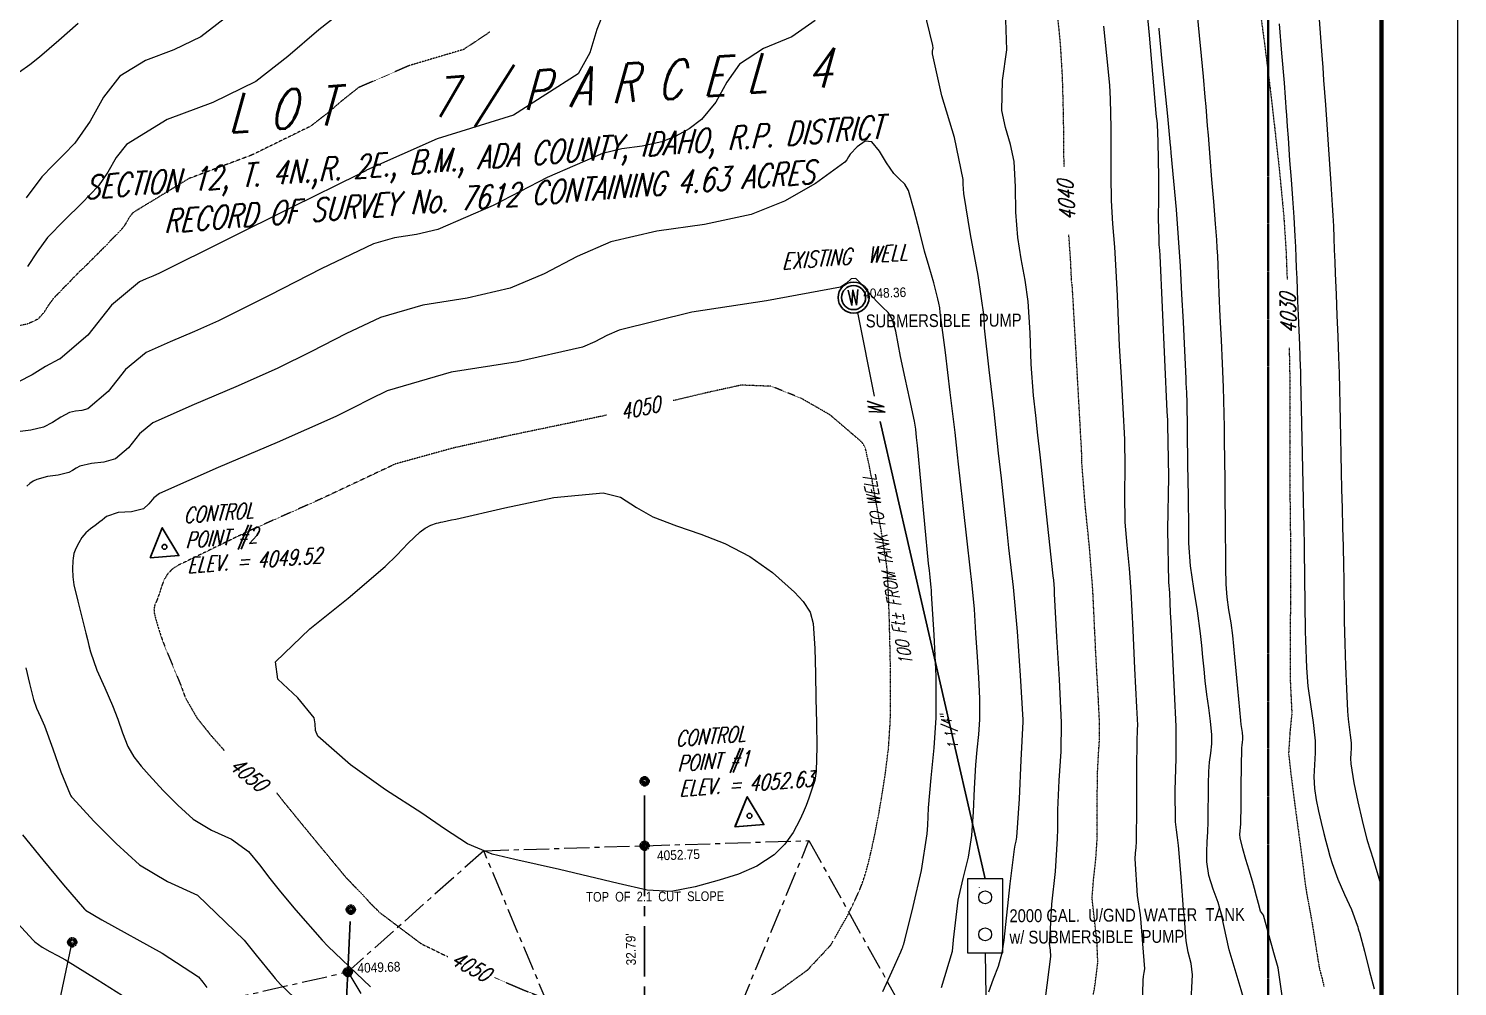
# Model space of a CAD drawing. Header units: inches. Extents: x 2775 to 17527, y 515 to 14737.
# Drawn here: x 7721 to 10382, y 4064 to 5847 of the extents above; entities that cross this region are included whole.
import ezdxf
from ezdxf.enums import TextEntityAlignment as Align

# ---------------------------------------------------------------- set-up
doc = ezdxf.new("R2010")
doc.units = ezdxf.units.IN
doc.header["$LTSCALE"] = 0.5
doc.header["$MEASUREMENT"] = 0
for name, pattern in [('CENTER', [2, 1.25, -0.25, 0.25, -0.25]), ('HIDDEN', [0.375, 0.25, -0.125]), ('PHANTOM', [2.5, 1.25, -0.25, 0.25, -0.25, 0.25, -0.25])]:
    doc.linetypes.add(name, pattern=pattern)
doc.layers.get('0').update_dxf_attribs({"linetype": 'CONTINUOUS'})
for name, color, linetype, lineweight in [('ARCHENT RD', 3, 'CENTER', 20), ('CONTROL', 6, 'CENTER', 25), ('LAYOUT', 6, 'CENTER', 25), ('V-BNDY', 3, 'PHANTOM', 40), ('VX-TOPO-MAJR', 1, 'HIDDEN', 20), ('VX-TOPO-MINR', 7, 'CONTINUOUS', 5)]:
    doc.layers.add(name, color=color, linetype=linetype, lineweight=lineweight)
for name, color, linetype in [('TEXT', 7, 'CONTINUOUS'), ('TITLE BLOCK', 7, 'CONTINUOUS'), ('VX-CTRL', 1, 'CONTINUOUS'), ('VX-WATR', 160, 'XWATER')]:
    doc.layers.add(name, color=color, linetype=linetype)
doc.styles.add('ARCHENTLTD', font='technical.ttf', dxfattribs={"height": 6})
doc.styles.add('BEI', font='romans.shx', dxfattribs={"width": 0.75})
doc.styles.add('EXIST', font='romans.shx', dxfattribs={"width": 0.75, "oblique": 20, "height": 12})
doc.styles.add('SPHAND', font='SPHAND', dxfattribs={"bigfont": 'SPHAND'})
doc.linetypes.add('2inWATER', pattern='A,1,-0.08,["2\'\'",BEI,S=0.16,R=0,X=0,Y=-0.08],-0.25,0.8,-0.08,["W",BEI,S=0.16,R=0,X=0,Y=-0.08],-0.25', length=2.46)
doc.linetypes.add('XWATER', pattern='A,2.25,-0.08,["W",EXIST,S=0.12,R=0,X=0,Y=-0.06],-0.25', length=2.58)

# ---------------------------------------------------------------- blocks, each defined once
blk = doc.blocks.new('WELL')
at = {"linetype": 'Continuous'}
for radius in [0.08, 0.0625]:
    blk.add_circle((0, 0), radius, dxfattribs=at)
at = {"style": 'BEI', "width": 0.75}
blk.add_text('W', height=0.08, dxfattribs=at).set_placement((0, 0), align=Align.MIDDLE)
blk = doc.blocks.new('CP')
blk.add_lwpolyline([(-0.0791, -0.0503), (0.0709, -0.0503), (-0.0041, 0.0997)], close=True)
blk.add_circle((0, 0), 0.0125)

msp = doc.modelspace()

# ---------------------------------------------------------------- linework, layer by layer
at = {"layer": 'ARCHENT RD', "color": 5, "linetype": '2inWATER', "lineweight": 20, "ltscale": 500}
for p, q in [((9264.6143, 5318.4321), (9295.1405, 5162.6615)), ((9490.8437, 4248.6966, -24.0004), (9490.9553, 4247.8486, -24.0004)), ((9502.0676, 4126.0758, -24.0004), (9506.0532, 3830.6225, -24.0004))]:
    msp.add_line(p, q, dxfattribs=at)
at = {"layer": 'ARCHENT RD', "color": 4, "lineweight": 20, "ltscale": 75}
for p, q in [((8568.332, 4316.2592), (8315.2199, 4090.6764, 102.464)), ((8718.8201, 3955.8768), (8568.21, 4316.1504, 0.0494)), ((8568.332, 4316.2592), (9173.9802, 4335.0742)), ((9017.0893, 3955.9414), (9173.9802, 4335.0742)), ((9173.9802, 4335.0742), (9447.4798, 3843.0804)), ((8084.0368, 4037.9797, 3986.4752), (8315.2199, 4090.6764, 102.464)), ((8315.213, 4090.5337, 102.4269), (8517.7556, 3754.7851, -48406.0637))]:
    msp.add_line(p, q, dxfattribs=at)
at = {"layer": 'ARCHENT RD', "color": 5, "linetype": 'Continuous', "lineweight": 20, "ltscale": 50}
for p, q in [((9469.067, 4264.0783, -24.0004), (9469.067, 4126.0758, -24.0004)), ((9535.0682, 4264.0783, -24.0004), (9469.067, 4264.0783, -24.0004)), ((9535.0682, 4126.0758, -24.0004), (9535.0682, 4264.0783, -24.0004)), ((9469.067, 4126.0758, -24.0004), (9535.0682, 4126.0758, -24.0004))]:
    msp.add_line(p, q, dxfattribs=at)
for centre in [(9502.0676, 4229.5777, -24.0004), (9502.0676, 4160.5764, -24.0004)]:
    msp.add_circle(centre, 12.0002, dxfattribs=at)
at = {"layer": 'CONTROL', "color": 5, "linetype": 'Continuous', "lineweight": 25, "ltscale": 150}
msp.add_line((9502.0676, 4264.0783, -24.0004), (9306.8889, 5115.1817, -24.0004), dxfattribs=at)
at = {"layer": 'CONTROL', "color": 6, "linetype": 'CENTER', "lineweight": 25, "ltscale": 150}
for p, q in [((8867.9138, 4325.5393), (8867.8942, 4445.566)), ((8867.9779, 3931.9149), (8867.9138, 4325.5393))]:
    msp.add_line(p, q, dxfattribs=at)
at = {"layer": 'CONTROL', "ltscale": 150}
for p, q in [((8315.2199, 4090.6764, 102.464), (8320.8099, 4206.6599, 132.7387)), ((8296.3005, 3698.1333), (8315.213, 4090.5343, 102.4269))]:
    msp.add_line(p, q, dxfattribs=at)
at = {"layer": 'CONTROL', "linetype": 'Continuous', "lineweight": 5, "ltscale": 25}
msp.add_line((7776.9273, 4028.686), (7801.9057, 4145.9109), dxfattribs=at)
at = {"layer": 'LAYOUT', "color": 30, "lineweight": 106, "ltscale": 150}
for centre in [(8867.8942, 4445.566), (8320.8099, 4206.6599, 132.7387), (7801.9057, 4145.9109)]:
    msp.add_circle(centre, 6.0001, dxfattribs=at)
at = {"layer": 'LAYOUT', "color": 6, "lineweight": 106, "ltscale": 150}
for centre in [(8867.9138, 4325.5386), (8315.213, 4090.5337, 102.4269)]:
    msp.add_circle(centre, 6.0001, dxfattribs=at)
at = {"layer": 'TITLE BLOCK', "color": 7, "linetype": 'Continuous', "lineweight": 0, "ltscale": 0.5}
msp.add_line((10381.6051, 8675.2015, 48504.8648), (10381.6051, 515.3065, 48504.8648), dxfattribs=at)
at = {"layer": 'TITLE BLOCK', "color": 7, "linetype": 'Continuous', "lineweight": 30, "ltscale": 0.5, "const_width": 7.9057, "elevation": 48504.8648}
msp.add_lwpolyline([(5401.2923, 1417.0144), (10240.407, 1417.0144), (10240.407, 658.0646), (5244.2686, 658.0646), (5244.2686, 8458.2136), (10240.407, 8458.2136), (10240.407, 1417.0144)], dxfattribs=at)
at = {"layer": 'V-BNDY'}
for p, q in [((10029.3272, 6195.6679), (10029.3272, 4150.3938)), ((10029.3272, 4149.9297), (10029.3272, 3082.3836))]:
    msp.add_line(p, q, dxfattribs=at)
at = {"layer": 'VX-TOPO-MAJR', "flags": 128}
for points in [[(9649.613, 5589.5647), (9649.0592, 5599.2766), (9648.866, 5610.0705), (9648.9401, 5620.8701), (9648.9103, 5631.6718), (9647.894, 5693.4472), (9646.2423, 5755.1869), (9642.5259, 5816.7889), (9640.3187, 5840.5664), (9637.855, 5864.3255), (9635.3076, 5888.0777), (9628.4699, 5951.2266), (9621.451, 6014.3514), (9614.2971, 6077.448), (9612.1088, 6092.0818), (9609.4207, 6106.6487), (9607.0107, 6121.2406), (9606.65, 6130.0537), (9607.0116, 6138.9312), (9606.657, 6147.7448), (9600.0274, 6177.942), (9591.07, 6207.7215), (9583.6537, 6237.714), (9581.5622, 6254.7559), (9580.2185, 6271.97), (9578.0906, 6289.012), (9561.9207, 6338.7952), (9540.9968, 6387.5579), (9529.0651, 6437.9724), (9526.15, 6508.0799), (9524.2168, 6578.2883), (9521.9858, 6648.479), (9521.6437, 6654.8786), (9521.2571, 6661.2768), (9521.0171, 6667.6826), (9522.0228, 6671.2741), (9524.1367, 6674.6305), (9525.8197, 6678.1182), (9535.0949, 6721.7352), (9543.0252, 6765.9209), (9553.198, 6809.4342), (9567.7813, 6851.9857), (9583.8538, 6894.1756), (9597.6351, 6937.0106), (9598.151, 6939.5973), (9598.5531, 6942.2127), (9599.1227, 6944.7869), (9605.5941, 6966.0269), (9612.2222, 6987.224), (9618.691, 7008.4649), (9624.7872, 7029.4498), (9630.8116, 7050.4596), (9636.921, 7071.4411), (9637.8649, 7074.2078), (9638.8918, 7076.9484), (9639.7843, 7079.731), (9647.5062, 7113.1329), (9654.1863, 7146.775), (9661.5829, 7180.249), (9668.2268, 7206.7103), (9674.8826, 7233.169), (9681.5493, 7259.6256), (9683.9226, 7269.0324), (9686.3074, 7278.4361), (9688.7183, 7287.8336), (9694.1277, 7304.8178), (9700.6203, 7321.4649), (9706.9858, 7338.1122), (9713.4768, 7358.4578), (9719.4671, 7379.0109), (9731.4652, 7406.4919)], [(10045.5317, 6764.6173), (10042.4636, 6748.2006), (10035.666, 6712.0935), (10028.7486, 6676.0101), (10028.0572, 6672.4828), (10027.3653, 6668.9555), (10026.6757, 6665.4277), (10021.1281, 6637.4464), (10015.6923, 6609.4441), (10010.8095, 6581.343), (10009.9671, 6575.8178), (10009.1609, 6570.2876), (10008.3515, 6564.758), (10004.3388, 6538.2063), (10000.3008, 6511.6578), (9996.3572, 6485.0934), (9994.2647, 6465.4965), (9992.9485, 6445.8119), (9991.3563, 6426.1549), (9990.7771, 6420.8889), (9990.1821, 6415.6244), (9989.6077, 6410.3575), (9989.317, 6407.511), (9989.0414, 6404.663), (9988.781, 6401.8137), (9987.5792, 6385.0027), (9986.6754, 6368.1693), (9985.6552, 6351.3491), (9984.3952, 6339.5345), (9982.8566, 6327.7411), (9981.8286, 6315.9055), (9981.7528, 6307.8459), (9981.9603, 6299.7841), (9982.0665, 6291.727), (9981.2018, 6262.121), (9979.9741, 6232.5039), (9979.6322, 6202.8934), (9982.6353, 6135.6045), (9988.7552, 6068.4536), (9997.1872, 6001.5685), (9998.7921, 5990.5234), (10000.4397, 5979.4837), (10002.0121, 5968.4338), (10012.2601, 5893.5259), (10022.3804, 5818.5988), (10031.8246, 5743.5863), (10032.1368, 5740.9505), (10032.4474, 5738.3145), (10032.7571, 5735.6783), (10032.8969, 5734.4857), (10033.0364, 5733.2931), (10033.1758, 5732.1003), (10042.1963, 5654.2583), (10050.6955, 5576.3638), (10058.1217, 5498.3885), (10062.5212, 5431.6126), (10064.5013, 5379.2656)], [(8579.6405, 5840.6311), (8531.1839, 5808.1715), (8429.5503, 5778.0431), (8335.2581, 5737.2069), (8305.4255, 5713.6516), (8276.2311, 5688.631), (8246.1751, 5665.3103), (8136.2714, 5611.4428), (8019.2381, 5567.6902), (7914.9532, 5504.086), (7907.7114, 5494.8575), (7901.9249, 5484.4543), (7895.274, 5474.8035), (7852.9492, 5430.9759), (7809.2481, 5388.0315), (7766.7822, 5344.4025), (7757.4064, 5331.4989), (7748.8185, 5317.8204), (7738.0673, 5305.8858), (7719.6439, 5297.1605), (7699.1347, 5293.0161), (7679.4578, 5287.2379), (7671.2459, 5282.7599), (7663.1472, 5277.886), (7654.8503, 5273.5535), (7650.5115, 5272.4588), (7645.9636, 5271.9014), (7641.7024, 5270.5866), (7620.702, 5256.3442), (7601.0373, 5239.9695), (7580.6827, 5224.9552), (7562.821, 5215.834), (7544.3827, 5207.4118), (7527.2555, 5196.7806), (7512.8866, 5184.0638), (7499.605, 5170.3073), (7486.9726, 5155.8738), (7450.2427, 5112.0776), (7414.366, 5067.8115), (7379.3618, 5022.6448), (7374.5982, 5016.2099), (7370.1368, 5009.5917), (7366.2138, 5002.6109), (7362.2766, 4993.847), (7358.8573, 4984.9151), (7355.6831, 4975.873), (7348.0366, 4953.4065), (7340.7916, 4930.8548), (7334.1383, 4908.0333), (7331.3137, 4896.5954), (7329.1373, 4885.0553), (7327.7071, 4873.3865), (7326.3992, 4854.0182), (7325.6922, 4834.6557), (7325.3373, 4815.2617), (7325.1523, 4778.5298), (7325.7281, 4741.8409), (7327.2766, 4705.2377), (7330.5053, 4672.1517), (7336.4285, 4639.3419), (7345.14, 4606.8833), (7353.9697, 4582.3958), (7363.641, 4558.4683), (7372.5297, 4534.2936), (7381.4301, 4504.7977), (7389.9474, 4475.1501), (7399.2596, 4445.7492), (7410.671, 4414.4601), (7422.8148, 4383.4514), (7435.301, 4352.54), (7440.8688, 4338.7989), (7446.8232, 4325.2414), (7453.7584, 4312.0992), (7479.5482, 4273.1581), (7507.8817, 4236.2354), (7591.9489, 4133.9735)], [(8728.0133, 5112.5415), (8618.8021, 5089.8544), (8509.9347, 5065.6592), (8402.2252, 5035.8932), (8400.3548, 5035.0728), (8398.587, 5034.0258), (8396.8092, 5033.008), (8264.6848, 4970.984), (8130.9564, 4911.5068), (7998.5656, 4847.2844), (7988.3971, 4840.5577), (7979.7815, 4831.8754), (7973.3729, 4821.4943), (7968.5922, 4809.1347), (7964.6364, 4796.627), (7960.4084, 4784.2915), (7958.6996, 4780.4252), (7956.885, 4776.5788), (7955.333, 4772.5749), (7954.2524, 4765.7884), (7954.7667, 4758.8847), (7956.2788, 4752.1596), (7961.2533, 4734.6428), (7966.7034, 4717.2145), (7972.9745, 4700.0418), (7983.3776, 4674.586), (7993.9331, 4649.2528), (8004.35, 4623.8795), (8007.2906, 4615.9412), (8010.0899, 4607.9433), (8013.2091, 4600.0397), (8034.0989, 4563.7693), (8060.398, 4530.8386), (8084.8295, 4503.2529)], [(8797.1906, 5127.2296), (8773.6138, 5122.2365), (8728.0133, 5112.5415)]]:
    msp.add_lwpolyline(points, dxfattribs=at)
at = {"layer": 'VX-TOPO-MAJR'}
for points in [[(9710.0562, 4149.9297), (9701.2464, 4228.3508), (9704.1831, 4264.2295), (9708.1812, 4300.1007), (9710.5803, 4336.0354), (9710.9314, 4377.2643), (9710.9052, 4418.5228), (9711.3309, 4459.7568), (9712.9239, 4490.6865), (9714.9203, 4521.6167), (9715.2368, 4552.5519), (9713.0405, 4598.0875), (9710.4151, 4643.5991), (9707.9248, 4689.1164), (9706.1469, 4726.5716), (9704.4138, 4764.03), (9702.6118, 4801.4836), (9696.4432, 4880.8956), (9688.3864, 4960.1822), (9682.1686, 5039.5908), (9682.1005, 5044.353), (9682.178, 5049.1196), (9682.0965, 5053.8814), (9678.6639, 5115.7501), (9675.2027, 5177.6175), (9671.7266, 5239.4841), (9669.3141, 5282.2386), (9666.8801, 5324.9918), (9664.4176, 5367.7422), (9664.0527, 5370.368), (9663.5032, 5372.9734), (9663.1261, 5375.5973), (9662.4255, 5389.1057), (9661.8898, 5402.6297), (9661.2373, 5416.1467), (9657.9991, 5463.1226)], [(10068.1885, 5252.5971), (10069.0275, 5219.3714), (10069.6096, 5180.1884), (10069.7678, 5111.988), (10069.6107, 5043.7916), (10069.7104, 4975.5975), (10070.1106, 4937.4829), (10070.6015, 4899.3682), (10070.8208, 4861.2523), (10070.6052, 4788.371), (10070.2174, 4715.4903), (10069.8319, 4642.6097), (10071.4811, 4607.4505), (10073.2009, 4572.291), (10069.6769, 4536.8636), (10069.5856, 4536.8061)], [(9271.6459, 5077.711), (9213.2078, 5127.7718), (9158.9643, 5158.8347), (9103.8991, 5180.9897), (9047.7503, 5183.1408), (8986.7839, 5169.7362), (8925.8643, 5155.3722), (8920.9917, 5154.2705)], [(9246.994, 4197.5384), (9255.3794, 4215.1515), (9261.7775, 4228.6418), (9267.9514, 4242.1862), (9273.4672, 4256.051), (9279.4579, 4274.4004), (9284.571, 4292.9564), (9289.0667, 4311.7001), (9296.0839, 4343.9023), (9302.4848, 4376.1824), (9308.2174, 4408.653), (9315.9853, 4457.9114), (9322.162, 4507.2894), (9325.4413, 4556.9279), (9326.151, 4607.2377), (9325.7571, 4657.5078), (9324.7049, 4707.7811), (9323.6794, 4746.8476), (9322.3986, 4785.8965), (9320.6831, 4824.9174), (9320.0475, 4834.9021), (9319.1243, 4844.8682), (9317.8582, 4854.8029), (9310.8165, 4898.9795), (9303.0609, 4942.9984), (9295.128, 4986.9991), (9290.4319, 5012.321), (9285.3592, 5037.5642), (9279.8789, 5062.7569), (9278.2427, 5067.4982)], [(9276.2738, 5071.215), (9275.2641, 5073.0087), (9271.8372, 5077.7468), (9271.6459, 5077.711)], [(9278.2427, 5067.4982), (9278.0472, 5068.0646), (9276.3554, 5071.07)], [(10069.6769, 4536.8636), (10067.1442, 4496.7996), (10071.9004, 4455.9301), (10077.0666, 4415.1123), (10082.382, 4375.3999), (10087.7008, 4335.6878), (10092.9673, 4295.9697), (10094.8172, 4281.0166), (10096.5985, 4266.0543), (10098.5499, 4251.1135), (10102.292, 4228.311), (10106.5839, 4205.5986), (10110.7614, 4182.8698), (10115.1892, 4155.6383), (10119.4132, 4128.3686), (10123.8094, 4101.1333), (10126.7022, 4088.4583), (10130.1945, 4075.9038), (10133.0269, 4063.1927)], [(8182.7362, 4423.759), (8186.2747, 4419.4802), (8195.6067, 4407.4915), (8205.1462, 4395.6828), (8257.0696, 4332.3712), (8309.3362, 4269.3075), (8365.4953, 4209.9463), (8367.4306, 4208.1098), (8369.3677, 4206.2753), (8371.3046, 4204.4407), (8375.1899, 4200.754), (8442.7981, 4149.9297)], [(9221.7361, 4152.9049), (9246.994, 4197.5384)], [(8442.7981, 4149.9297), (8451.9646, 4143.1311), (8492.4402, 4123.3321)], [(8587.9362, 4080.2965), (8609.9429, 4070.923), (8645.5159, 4055.8182), (8681.3787, 4041.8945), (8717.9766, 4029.1405), (8771.1836, 4013.97), (8824.9319, 4002.3747), (8879.2199, 3993.1429), (8922.22, 3988.8468), (8965.4747, 3989.76), (9007.7369, 3996.8483), (9027.6011, 4003.5691), (9046.641, 4012.7934), (9065.2905, 4023.6667), (9120.4386, 4057.4646), (9171.7112, 4094.5432), (9214.9981, 4140.998), (9219.0977, 4148.2426)], [(9576.6162, 3694.4289), (9577.2539, 3695.3887), (9603.2629, 3735.422), (9633.5589, 3779.693), (9662.1679, 3824.8245), (9683.7105, 3873.8854), (9689.9445, 3909.4194), (9690.9424, 3945.4634), (9692.9074, 3981.3255), (9699.4124, 4023.4262), (9706.5747, 4065.5301), (9711.9404, 4107.8449), (9710.3237, 4148.0129), (9710.0562, 4149.9297)], [(8492.4402, 4123.3321), (8501.5754, 4118.8635)]]:
    msp.add_lwpolyline(points, dxfattribs=at)
at = {"layer": 'VX-TOPO-MINR', "ltscale": 50}
for points in [[(8795.6219, 5886.7467), (8779.2142, 5845.0834), (8766.1969, 5801.6679), (8744.1374, 5762.9857), (8623.5534, 5685.5843), (8481.576, 5641.8241), (8349.8571, 5583.1012), (8349.4471, 5582.7554), (8349.046, 5582.3891), (8348.6027, 5582.0888), (8344.0252, 5579.8517), (8339.4373, 5577.6348), (8334.8592, 5575.399), (8211.4647, 5514.2193), (8088.1164, 5452.9192), (7964.7354, 5391.7123), (7952.2877, 5386.0577), (7939.653, 5380.8026), (7927.1513, 5375.3238), (7874.8328, 5331.9599), (7830.9436, 5276.1487), (7779.2281, 5231.901), (7778.787, 5231.7784), (7778.3178, 5231.7311), (7777.8721, 5231.6262), (7752.3532, 5218.062), (7727.4155, 5202.5633), (7701.7325, 5189.2846)], [(8130.6413, 5901.0586), (8041.3197, 5831.7532), (7991.3921, 5807.282), (7938.2256, 5787.4059), (7890.8505, 5758.5115), (7859.9639, 5719.1512), (7835.2842, 5674.7812), (7806.9178, 5633.6203), (7786.6234, 5612.6053), (7765.669, 5592.0138), (7745.3069, 5571.0939), (7715.9315, 5531.6414)], [(8130.6413, 5901.0586), (8041.3197, 5831.7532), (7991.3921, 5807.282), (7938.2256, 5787.4059), (7890.8505, 5758.5115), (7859.9639, 5719.1512), (7835.2842, 5674.7812), (7806.9178, 5633.6203), (7786.6234, 5612.6053), (7765.669, 5592.0138), (7745.3069, 5571.0939), (7715.9315, 5531.6414)], [(8320.6591, 5891.3125), (8261.4139, 5844.5337), (8203.4362, 5794.8448), (8143.7474, 5748.5318), (8063.8317, 5709.3624), (7978.7319, 5677.5481), (7902.9019, 5631.2987), (7883.8376, 5607.0043), (7868.6045, 5579.6178), (7851.0959, 5554.2119), (7819.7863, 5521.7906), (7787.4585, 5490.0227), (7756.0445, 5457.7482), (7736.5987, 5431.6316), (7718.7631, 5403.9314)], [(8320.6591, 5891.3125), (8261.4139, 5844.5337), (8203.4362, 5794.8448), (8143.7474, 5748.5318), (8063.8317, 5709.3624), (7978.7319, 5677.5481), (7902.9019, 5631.2987), (7883.8376, 5607.0043), (7868.6045, 5579.6178), (7851.0959, 5554.2119), (7819.7863, 5521.7906), (7787.4585, 5490.0227), (7756.0445, 5457.7482), (7736.5987, 5431.6316), (7718.7631, 5403.9314)], [(9537.2279, 4149.9297), (9548.6942, 4254.7858), (9556.5352, 4319.0755), (9558.1874, 4326.5573), (9560.0344, 4334.0171), (9561.2939, 4341.5677), (9566.1288, 4413.0934), (9569.1701, 4484.7335), (9573.0049, 4556.2844), (9573.051, 4556.7949), (9573.1015, 4557.3054), (9573.1343, 4557.818), (9573.135, 4558.5226), (9573.104, 4559.2257), (9573.0593, 4559.9282), (9567.9138, 4642.3557), (9562.2586, 4724.7466), (9554.7262, 4806.964), (9550.6261, 4843.7247), (9546.4398, 4880.4766), (9542.3416, 4917.2379), (9537.3114, 4963.64), (9532.2924, 5010.0435), (9527.2655, 5056.4456), (9518.6626, 5133.9496), (9509.875, 5211.4343), (9501.1864, 5288.9274), (9500.6661, 5296.0529), (9500.3968, 5303.1996), (9499.9666, 5310.332), (9489.1318, 5387.1455), (9474.5943, 5463.5127), (9462.1916, 5540.0806), (9461.6076, 5548.7274), (9461.454, 5557.4221), (9460.9813, 5566.0654), (9444.8953, 5644.421), (9421.6106, 5721.7942), (9404.1175, 5799.7838), (9404.2578, 5805.117), (9405.0171, 5810.5064), (9404.8485, 5815.8125), (9388.1821, 5884.4711)], [(9872.4694, 4197.5143), (9871.6197, 4207.5786), (9867.0262, 4266.9173), (9861.8794, 4326.1953), (9860.1873, 4340.7334), (9858.3295, 4355.2567), (9856.8954, 4369.8076), (9855.932, 4428.8805), (9857.9465, 4488.0966), (9857.8549, 4547.2667), (9854.7035, 4612.1289), (9851.525, 4676.9908), (9848.3819, 4741.854), (9847.5236, 4759.9615), (9846.6724, 4778.0694), (9845.8133, 4796.1768), (9845.2919, 4802.9719), (9844.5994, 4809.7555), (9844.0642, 4816.5496), (9842.5609, 4914.3059), (9844.0477, 5012.1505), (9842.5846, 5109.9081), (9842.1393, 5118.008), (9841.6642, 5126.1067), (9841.2269, 5134.2072), (9836.7044, 5231.0656), (9832.3627, 5327.9353), (9827.8413, 5424.7937), (9827.1895, 5434.7117), (9826.4214, 5444.6233), (9825.8627, 5454.5467), (9825.234, 5493.1028), (9825.3806, 5531.6696), (9825.3309, 5570.2482), (9824.9755, 5603.2241), (9824.3615, 5636.184), (9822.9581, 5669.0886), (9822.283, 5675.8347), (9821.3368, 5682.5609), (9820.5186, 5689.2994), (9814.1667, 5761.8891), (9808.0013, 5834.5094), (9801.3471, 5907.0835)], [(9872.4342, 4197.9305), (9871.6197, 4207.5786), (9867.0262, 4266.9173), (9861.8794, 4326.1953), (9860.1873, 4340.7334), (9858.3295, 4355.2567), (9856.8954, 4369.8076), (9855.932, 4428.8805), (9857.9465, 4488.0966), (9857.8549, 4547.2667), (9854.7035, 4612.1289), (9851.525, 4676.9908), (9848.3819, 4741.854), (9847.5236, 4759.9615), (9846.6724, 4778.0694), (9845.8133, 4796.1768), (9845.2919, 4802.9719), (9844.5994, 4809.7555), (9844.0642, 4816.5496), (9842.5609, 4914.3059), (9844.0477, 5012.1505), (9842.5846, 5109.9081), (9842.1393, 5118.008), (9841.6642, 5126.1067), (9841.2269, 5134.2072), (9836.7044, 5231.0656), (9832.3627, 5327.9353), (9827.8413, 5424.7937), (9827.1895, 5434.7117), (9826.4214, 5444.6233), (9825.8627, 5454.5467), (9825.234, 5493.1028), (9825.3806, 5531.6696), (9825.3309, 5570.2482), (9824.9755, 5603.2241), (9824.3615, 5636.184), (9822.9581, 5669.0886), (9822.283, 5675.8347), (9821.3368, 5682.5609), (9820.5186, 5689.2994), (9814.1667, 5761.8891), (9808.0013, 5834.5094), (9801.3471, 5907.0835)], [(9185.7828, 5861.9884), (9141.9054, 5831.3822), (9089.2503, 5809.7073), (9044.3517, 5780.9215), (9021.3088, 5747.2769), (9000.7688, 5709.9456), (8973.8234, 5677.5195), (8950.7606, 5660.6346), (8926.2111, 5646.7909), (8900.0598, 5636.3003), (8863.1334, 5628.2732), (8825.6223, 5623.2097), (8789.2506, 5614.7255), (8686.5269, 5569.5645), (8585.9491, 5517.4646), (8482.911, 5472.9647)], [(9622.3227, 4148.5477), (9626.2315, 4216.65), (9633.0303, 4277.6501), (9637.1101, 4338.7581), (9637.2629, 4356.7005), (9637.2515, 4374.6558), (9637.4368, 4392.6004), (9640.2277, 4446.7906), (9643.7256, 4500.9816), (9644.2801, 4555.1814), (9640.4321, 4634.9618), (9635.8322, 4714.7001), (9631.4691, 4794.4483), (9631.3199, 4797.6781), (9631.1745, 4800.9081), (9631.011, 4804.1371), (9630.4734, 4812.0511), (9629.7775, 4819.9545), (9628.9753, 4827.8481), (9620.9121, 4903.1044), (9612.7479, 4978.3471), (9604.5284, 5053.5823), (9600.4453, 5090.2412), (9596.2955, 5126.8933), (9592.1926, 5163.5495), (9587.9272, 5221.9685), (9585.7195, 5280.5614), (9582.1921, 5339.0371), (9576.5895, 5378.757), (9569.0722, 5418.2461), (9562.6589, 5457.839), (9559.4803, 5504.8992), (9558.6442, 5552.2201), (9556.0714, 5599.2615), (9549.5282, 5631.1338), (9540.0569, 5662.6064), (9532.9413, 5694.3297), (9534.3011, 5750.5172), (9542.1835, 5807.2973), (9540.6432, 5863.2187)], [(9791.5752, 4197.1868), (9785.9776, 4232.9074), (9781.2553, 4301.0644), (9782.1347, 4311.809), (9783.332, 4322.5513), (9784.0505, 4333.3127), (9784.5999, 4397.8281), (9784.5589, 4462.3898), (9785.225, 4526.9131), (9785.62, 4534.5824), (9786.115, 4542.2517), (9786.1935, 4549.9224), (9785.6489, 4561.2132), (9784.9979, 4572.4982), (9784.3805, 4583.7845), (9780.9781, 4655.4653), (9777.6612, 4727.1523), (9774.2126, 4798.8302), (9770.8644, 4841.9335), (9766.4913, 4884.9687), (9763.1164, 4928.0702), (9762.3281, 4979.3294), (9763.1078, 5030.6349), (9762.3406, 5081.8947), (9759.1441, 5140.0356), (9755.7344, 5198.1683), (9752.5955, 5256.3135), (9750.4172, 5302.9653), (9748.326, 5349.6227), (9746.1483, 5396.2745), (9743.3505, 5439.8253), (9740.0418, 5483.3478), (9737.461, 5526.9116), (9736.6609, 5572.0453), (9736.9669, 5617.2022), (9736.8384, 5662.3677), (9736.4021, 5688.8846), (9735.6931, 5715.3863), (9734.0979, 5741.8289), (9729.0124, 5796.6132), (9723.3359, 5851.3553)], [(9791.5756, 4197.1846), (9785.9776, 4232.9074), (9781.2553, 4301.0644), (9782.1347, 4311.809), (9783.332, 4322.5513), (9784.0505, 4333.3127), (9784.5999, 4397.8281), (9784.5589, 4462.3898), (9785.225, 4526.9131), (9785.62, 4534.5824), (9786.115, 4542.2517), (9786.1935, 4549.9224), (9785.6489, 4561.2132), (9784.9979, 4572.4982), (9784.3805, 4583.7845), (9780.9781, 4655.4653), (9777.6612, 4727.1523), (9774.2126, 4798.8302), (9770.8644, 4841.9335), (9766.4913, 4884.9687), (9763.1164, 4928.0702), (9762.3281, 4979.3294), (9763.1078, 5030.6349), (9762.3406, 5081.8947), (9759.1441, 5140.0356), (9755.7344, 5198.1683), (9752.5955, 5256.3135), (9750.4172, 5302.9653), (9748.326, 5349.6227), (9746.1483, 5396.2745), (9743.3505, 5439.8253), (9740.0418, 5483.3478), (9737.461, 5526.9116), (9736.6609, 5572.0453), (9736.9669, 5617.2022), (9736.8384, 5662.3677), (9736.4021, 5688.8846), (9735.6931, 5715.3863), (9734.0979, 5741.8289), (9729.0124, 5796.6132), (9723.3359, 5851.3553)], [(9443.1392, 4150.6447), (9452.1065, 4224.1688), (9460.9579, 4264.252), (9470.8531, 4304.2173), (9477.6009, 4344.6692), (9480.5603, 4388.449), (9482.4218, 4432.2988), (9484.769, 4476.094), (9487.3168, 4504.3023), (9490.1109, 4532.5071), (9491.9203, 4560.8276), (9491.9589, 4599.7593), (9490.2477, 4638.6076), (9487.7784, 4677.4185), (9485.0208, 4721.5928), (9481.9901, 4765.7474), (9477.9534, 4809.8091), (9469.326, 4887.1606), (9460.5172, 4964.4936), (9451.8938, 5041.8466), (9451.2639, 5047.6673), (9450.6353, 5053.4883), (9450.0027, 5059.3088), (9448.6874, 5071.1859), (9447.3502, 5083.0605), (9446.0063, 5094.9345), (9437.245, 5169.467), (9428.0081, 5243.9429), (9418.5789, 5318.4), (9417.4537, 5327.0283), (9416.1011, 5335.6226), (9414.2774, 5344.1325), (9406.298, 5373.8092), (9397.832, 5403.3044), (9389.4193, 5432.8075), (9379.6359, 5470.505), (9370.1137, 5508.2821), (9359.3414, 5545.7864), (9352.2383, 5557.4501), (9341.8753, 5567.2394), (9331.9615, 5577.136), (9318.4174, 5597.342), (9305.5628, 5618.4988), (9291.3007, 5636.352), (9278.6517, 5637.2257), (9263.7912, 5626.5455), (9250.8339, 5613.1568), (9247.4598, 5608.1761), (9244.5647, 5602.927), (9240.7542, 5598.3789), (9186.2868, 5558.5017), (9128.3082, 5525.8072), (9066.5466, 5501.0314), (8979.3375, 5482.0739), (8890.7473, 5470.1153), (8804.8482, 5450.0782), (8742.0862, 5422.4857), (8680.6353, 5390.6538), (8617.6811, 5363.4653)], [(8482.911, 5472.9647), (8442.9748, 5463.8576), (8402.0688, 5457.4853), (8362.8394, 5446.0613), (8265.8665, 5399.8102), (8170.2351, 5350.6112), (8074.169, 5302.7986), (8029.4701, 5282.9489), (7984.2876, 5263.9308), (7939.5815, 5244.1119), (7901.1788, 5212.2821), (7868.9633, 5171.3157), (7831.0033, 5138.8371), (7819.9651, 5135.7699), (7808.2252, 5134.5875), (7797.0709, 5131.9624), (7780.8304, 5123.3299), (7764.9597, 5113.4663), (7748.6148, 5105.0156), (7724.816, 5099.3371), (7699.9851, 5096.1354)], [(9352.2423, 4149.9507), (9367.9626, 4212.3684), (9383.3173, 4279.6484), (9393.9079, 4347.7707), (9395.0731, 4363.8084), (9395.7142, 4379.866), (9396.5331, 4395.9036), (9401.5827, 4451.8097), (9407.1203, 4507.7088), (9410.7063, 4563.8373), (9410.7827, 4640.9961), (9407.3914, 4717.9896), (9402.4974, 4794.9088), (9402.1176, 4800.8289), (9401.7011, 4806.7463), (9401.1805, 4812.6542), (9399.7871, 4825.3862), (9398.2975, 4838.109), (9396.892, 4850.8399), (9389.7379, 4924.0677), (9382.9069, 4997.3326), (9375.886, 5070.5809), (9374.4344, 5085.7352), (9372.7673, 5100.8652), (9370.3947, 5115.9055), (9362.1283, 5156.2466), (9353.3002, 5196.4164), (9344.4381, 5236.5825), (9340.0981, 5259.9897), (9335.6597, 5283.3733), (9328.8793, 5306.3322), (9321.2901, 5318.4218), (9310.8677, 5328.6078), (9300.3548, 5338.7711), (9287.5385, 5353.3257), (9274.6544, 5367.7413), (9261.2394, 5381.524), (9252.8052, 5381.3068), (9243.2459, 5372.6424), (9233.0334, 5365.7625), (9095.1886, 5340.2324), (8955.6958, 5319.1998), (8820.4459, 5285.4309), (8797.6455, 5275.407), (8775.3214, 5263.843), (8752.4512, 5253.9659), (8631.4854, 5226.3808), (8507.582, 5207.0791), (8388.7572, 5172.476)], [(8617.6811, 5363.4653), (8537.2301, 5345.1192), (8454.8254, 5332.2822), (8375.7983, 5309.2686), (8311.2341, 5278.4748), (8247.5631, 5245.7183), (8183.6026, 5213.8849), (8106.6871, 5179.7286), (8028.9395, 5147.0032), (7952.0117, 5112.9001), (7927.5248, 5092.6042), (7906.9831, 5066.4827), (7882.7785, 5045.7732), (7861.1433, 5039.7613), (7838.1326, 5037.4438), (7816.2697, 5032.2985), (7809.3193, 5028.5774), (7802.5275, 5024.3285), (7795.497, 5020.7466), (7776.0084, 5015.7956), (7755.758, 5012.7324), (7736.1416, 5007.3529), (7729.3056, 5004.1423), (7722.8973, 5000.1998), (7717.1843, 4995.2566)], [(8388.7572, 5172.476), (8356.6017, 5157.1395), (8324.891, 5140.8255), (8293.0362, 5124.9712), (8183.9041, 5076.5082), (8073.5914, 5030.0757), (7964.4419, 4981.6882), (7953.7398, 4973.083), (7944.7409, 4961.9629), (7934.5537, 4952.7093), (7912.1211, 4947.1742), (7887.6133, 4946.2299), (7866.0969, 4938.8399), (7861.8727, 4935.4299), (7857.6975, 4931.9491), (7853.4931, 4928.523), (7844.7802, 4921.9275), (7835.9905, 4915.3924), (7827.4223, 4908.4523), (7819.8372, 4899.6405), (7814.0788, 4889.3949), (7808.9349, 4878.6808), (7807.493, 4875.6593), (7806.2042, 4872.6036), (7805.1353, 4869.425), (7804.109, 4865.0732), (7803.4682, 4860.6969), (7803.1359, 4856.2801), (7802.5563, 4841.0998), (7802.8923, 4825.9531), (7805.1768, 4811.0893), (7812.5801, 4781.2217), (7820.0323, 4751.3621), (7827.4565, 4721.4982), (7830.3079, 4709.8265), (7833.1514, 4698.1519), (7836.0713, 4686.494), (7847.7793, 4652.4687), (7862.6695, 4619.5094), (7877.2764, 4586.4707), (7886.6159, 4561.1083), (7895.5803, 4535.5751), (7905.5662, 4510.343), (7916.6238, 4491.144), (7930.5448, 4473.7128), (7945.4758, 4456.854), (7971.6399, 4428.2039), (7998.8782, 4401.0085), (8027.3793, 4375.134), (8061.5595, 4354.4932), (8098.5085, 4337.7522), (8130.1566, 4314.5438), (8150.4843, 4289.9636), (8170.0722, 4264.7993), (8190.0956, 4240.0127), (8218.4914, 4205.389), (8267.5297, 4149.9297)], [(7715.4676, 4656.9675), (7722.6368, 4627.5158), (7729.999, 4598.106), (7735.7397, 4581.4225), (7743.0407, 4565.2617), (7750.2029, 4549.062), (7765.9571, 4506.2795), (7781.0786, 4463.209), (7797.9233, 4420.6463), (7799.1487, 4418.5187), (7800.6915, 4416.5869), (7802.3462, 4414.7186), (7842.2094, 4371.0678), (7883.7092, 4329.6333), (7927.133, 4290.2114), (7979.2095, 4258.7634), (8035.5044, 4233.2569), (8122.1826, 4149.9297)], [(7709.1938, 4345.6659), (7747.2182, 4299.0868), (7785.7254, 4253.0257), (7824.8327, 4207.338), (7825.4879, 4206.6249), (7826.4226, 4205.9669), (7826.8867, 4205.2887), (7857.3134, 4187.4243)], [(7679.8821, 4203.7124), (7729.353, 4149.9297)], [(7857.3134, 4187.4243), (7969.6967, 4125.8182), (8037.2891, 4081.2503), (8045.4298, 4071.8139), (8052.6982, 4061.5339)], [(9794.3021, 4003.1528), (9796.1697, 4075.1722), (9797.2729, 4082.312), (9798.4875, 4089.4524), (9799.3975, 4096.6285), (9791.5165, 4197.7855)], [(9885.3554, 4025.6318), (9888.146, 4085.2465), (9885.5565, 4106.3037), (9880.4726, 4127.215), (9876.6248, 4148.2913), (9872.4486, 4197.7604)], [(7729.353, 4149.9297), (7732.551, 4146.4791), (7745.8109, 4136.6061), (7760.1356, 4128.3866), (7774.8255, 4120.9545), (7789.2697, 4113.1337), (7848.6856, 4076.5401), (7907.6844, 4039.0843)], [(8122.1826, 4149.9297), (8144.5376, 4122.107), (8175.045, 4084.3426), (8179.9131, 4078.4069), (8184.8133, 4072.4943), (8190.0785, 4066.9289), (8241.3302, 4018.2988)], [(8267.5297, 4149.9297), (8277.7869, 4138.4376), (8304.3796, 4113.2034), (8330.9959, 4087.9978), (8357.6095, 4062.7899)], [(9311.6436, 4053.9508), (9328.4545, 4091.0262), (9344.9082, 4128.2957), (9346.2099, 4131.1553), (9347.4987, 4134.0183), (9348.7212, 4136.9175), (9349.6561, 4139.6642), (9350.3919, 4142.471), (9351.0707, 4145.2989), (9352.2369, 4149.9297)], [(9421.0796, 4061.533), (9441.0149, 4129.336), (9443.3846, 4149.9297)], [(9508.9014, 4053.5442), (9517.3988, 4077.5636), (9526.7501, 4101.4358), (9533.9407, 4125.8923), (9537.2279, 4149.9297)], [(9614.6619, 4041.6077), (9624.4833, 4119.0613), (9623.9926, 4131.2531), (9622.0823, 4143.4432), (9622.3878, 4149.9297)], [(9797.2522, 4149.9297), (9797.2384, 4150.2728)]]:
    msp.add_lwpolyline(points, dxfattribs=at)
at = {"layer": 'VX-TOPO-MINR'}
for points in [[(7812.8867, 5856.3346), (7777.0696, 5825.0616), (7741.2278, 5793.8229), (7722.8527, 5779.3595), (7703.7013, 5765.8392)], [(10020.2803, 4196.1264), (10014.9905, 4203.888), (10011.1349, 4217.8319), (10007.3416, 4231.7938), (10003.5662, 4245.7586), (9999.764, 4259.7113), (9993.9143, 4279.8405), (9987.8284, 4299.9343), (9982.0725, 4320.0758), (9977.213, 4340.3482), (9976.6003, 4346.7509), (9976.9699, 4353.2611), (9977.6974, 4359.8142), (9978.1585, 4366.3457), (9978.6979, 4401.7256), (9979.1121, 4437.1225), (9979.5504, 4472.5165), (9980.1619, 4507.8878), (9980.5677, 4513.0623), (9981.2847, 4518.2281), (9981.8916, 4523.3897), (9981.967, 4528.5513), (9981.244, 4536.1638), (9980.2134, 4543.7577), (9979.1165, 4551.3507), (9978.1945, 4558.9599), (9974.4025, 4598.4313), (9970.7342, 4637.9172), (9967.0415, 4677.3957), (9963.1759, 4716.8446), (9959.9745, 4740.8144), (9956.0597, 4764.7251), (9952.649, 4788.6667), (9950.9602, 4812.7291), (9950.5354, 4842.9724), (9950.2498, 4873.2244), (9950.0025, 4903.4794), (9949.692, 4933.7316), (9949.2392, 4970.2882), (9948.7859, 5006.8456), (9948.3277, 5043.4034), (9947.8603, 5079.9612), (9947.5336, 5104.8664), (9947.1562, 5129.7708), (9946.6649, 5154.673), (9945.996, 5179.572), (9944.3081, 5223.326), (9942.1867, 5267.0611), (9939.9387, 5310.79), (9937.871, 5354.5257), (9937.2018, 5371.7836), (9936.6021, 5389.0446), (9935.9644, 5406.3049), (9935.181, 5423.5613), (9934.3169, 5438.5809), (9933.3064, 5453.5898), (9932.1923, 5468.5909), (9931.0173, 5483.5874), (9927.7388, 5524.8215), (9924.4538, 5566.0551), (9921.1615, 5607.2881), (9917.8609, 5648.5205), (9916.4419, 5666.2369), (9915.0201, 5683.9531), (9913.588, 5701.6684), (9912.1378, 5719.3823), (9908.7256, 5757.7219), (9904.9663, 5796.0304), (9901.0783, 5834.3272), (9897.2801, 5872.6318)], [(10049.5315, 5855.9481), (10054.1591, 5801.1125), (10058.699, 5746.2702), (10062.8914, 5691.4015), (10062.9875, 5690.0545), (10063.0827, 5688.7075), (10063.1773, 5687.3605), (10063.2713, 5686.0134), (10064.7496, 5664.7843), (10066.2267, 5643.5552), (10067.7035, 5622.3261), (10069.1809, 5601.097), (10071.7955, 5565.9848), (10074.5349, 5530.8809), (10077.0788, 5495.7641), (10079.1071, 5460.613), (10079.981, 5440.8288), (10080.7674, 5421.043), (10081.52, 5401.2565), (10082.2927, 5381.4705), (10083.9741, 5340.1815), (10085.6639, 5298.8929), (10087.3434, 5257.6037), (10088.9935, 5216.3132), (10089.1692, 5211.1381), (10089.3016, 5205.9616), (10089.4116, 5200.7844), (10089.5197, 5195.6072), (10090.7338, 5139.4113), (10091.9196, 5083.2149), (10093.1074, 5027.0186), (10094.3272, 4970.8232), (10094.5901, 4959.5595), (10094.8698, 4948.2961), (10095.1518, 4937.0328), (10095.4216, 4925.7693), (10096.3408, 4875.5723), (10096.9432, 4825.3749), (10097.4575, 4775.1645), (10098.1121, 4724.9284), (10098.4869, 4707.8886), (10099.0366, 4690.8617), (10099.7146, 4673.8442), (10100.4741, 4656.833), (10103.3344, 4622.7465), (10107.8554, 4588.7863), (10112.6786, 4554.8491), (10116.4454, 4520.8319), (10116.6724, 4498.6382), (10115.1355, 4476.3521), (10113.9256, 4454.1162), (10115.1334, 4432.0727), (10118.6201, 4410.9968), (10122.9096, 4390.0255), (10127.763, 4369.1229), (10132.9411, 4348.2533), (10136.5016, 4334.1745), (10140.1549, 4320.1618), (10144.0312, 4306.2247), (10148.2605, 4292.3723), (10159.1268, 4263.4099), (10171.6201, 4235.0681), (10184.0808, 4206.7262), (10194.8491, 4177.7635), (10195.9362, 4174.3013), (10196.993, 4170.8299), (10198.0105, 4167.347), (10198.9797, 4163.8503), (10208.2983, 4128.9486), (10217.5423, 4094.0289), (10226.7778, 4059.1094)], [(10123.9134, 5863.692), (10126.6567, 5830.5525), (10129.19, 5797.3969), (10130.8362, 5774.2862), (10132.4675, 5751.1744), (10134.0897, 5728.062), (10135.7086, 5704.9493), (10138.2822, 5668.152), (10140.8473, 5631.3543), (10143.4039, 5594.5559), (10145.9521, 5557.757), (10147.2798, 5538.1514), (10148.5214, 5518.54), (10149.6303, 5498.9207), (10150.56, 5479.2916), (10151.4434, 5457.1738), (10152.2667, 5435.0549), (10153.076, 5412.9361), (10153.9174, 5390.8184), (10155.5179, 5351.8495), (10157.1744, 5312.8826), (10158.7835, 5273.9135), (10160.2418, 5234.9382), (10161.159, 5205.5483), (10161.9202, 5176.1541), (10162.5891, 5146.7574), (10163.2298, 5117.3601), (10163.9201, 5085.4075), (10164.5943, 5053.4547), (10165.2697, 5021.5019), (10165.9633, 4989.5496), (10166.7939, 4953.9653), (10167.6775, 4918.3821), (10168.5683, 4882.7991), (10169.4206, 4847.2154), (10169.8933, 4821.4011), (10170.2032, 4795.5866), (10170.4676, 4769.7653), (10170.8043, 4743.9309), (10171.7285, 4701.9065), (10173.0844, 4659.9135), (10174.7565, 4617.9439), (10176.6297, 4575.9898), (10177.8726, 4561.1783), (10179.8371, 4546.4217), (10181.9329, 4531.675), (10183.5696, 4516.8936), (10183.6683, 4507.2499), (10183.0005, 4497.5659), (10182.4747, 4487.9038), (10182.9995, 4478.3253), (10188.8665, 4442.8616), (10196.0844, 4407.5739), (10204.251, 4372.4018), (10212.964, 4337.2851), (10213.0078, 4337.112), (10213.0528, 4336.9397), (10213.1004, 4336.7683), (10213.1524, 4336.5979), (10213.2861, 4336.2417), (10213.4397, 4335.8932), (10213.593, 4335.5446), (10213.7254, 4335.1884), (10224.6847, 4300.2825), (10235.3394, 4265.2838), (10241.6016, 4243.8492)], [(9942.1944, 4197.8263), (9935.8869, 4219.8939), (9926.6075, 4244.8354), (9918.4888, 4269.8992), (9914.7559, 4295.5101), (9914.9184, 4314.0953), (9915.7385, 4332.7472), (9916.7214, 4351.4256), (9917.3722, 4370.0901), (9917.6992, 4393.5127), (9917.9433, 4416.9464), (9918.2033, 4440.3783), (9918.5781, 4463.7952), (9919.8971, 4480.8987), (9922.245, 4497.9748), (9924.229, 4515.0364), (9924.4561, 4532.0961), (9922.0342, 4557.2521), (9918.596, 4582.3459), (9914.9385, 4607.436), (9911.859, 4632.5807), (9909.7193, 4654.5568), (9907.6484, 4676.5411), (9905.5639, 4698.5212), (9903.3832, 4720.4848), (9897.6988, 4762.6338), (9890.7596, 4804.6774), (9884.707, 4846.7765), (9881.6825, 4889.0918), (9881.5826, 4895.6061), (9881.5127, 4902.1223), (9881.4511, 4908.6392), (9881.3758, 4915.1555), (9880.5508, 4975.4976), (9879.7251, 5035.841), (9878.8912, 5096.185), (9878.0422, 5156.529), (9878.0271, 5157.6829), (9878.0107, 5158.8369), (9877.987, 5159.9907), (9877.9499, 5161.1441), (9877.5804, 5169.7285), (9877.1697, 5178.3108), (9876.7394, 5186.892), (9876.3114, 5195.4735), (9873.7682, 5247.8231), (9871.2138, 5300.1717), (9868.5797, 5352.5157), (9865.7977, 5404.8516), (9862.4178, 5457.5675), (9858.2649, 5510.2327), (9853.6146, 5562.8613), (9848.7423, 5615.4674), (9848.4121, 5618.997), (9848.079, 5622.5263), (9847.744, 5626.0555), (9847.4086, 5629.5846), (9842.1488, 5683.6452), (9836.7479, 5737.6929), (9831.3651, 5791.7407), (9826.1597, 5845.8018), (9826.0414, 5847.5161)], [(9967.8793, 4094.6997), (9964.1659, 4107.1281), (9956.7522, 4131.9899), (9942.4217, 4196.7984)], [(10085.0796, 3836.7546), (10047.8517, 4097.9461), (10039.9542, 4126.4072), (10020.2803, 4196.1264)], [(9945.4061, 3754.8281), (9959.8617, 3781.7226), (9966.869, 3793.3749), (9974.11, 3804.9186), (9980.4622, 3816.8557), (9984.8031, 3829.6883), (9985.7306, 3836.5082), (9985.8529, 3843.3484), (9985.6754, 3850.194), (9985.7033, 3857.0304), (9988.3981, 3894.8854), (9991.907, 3932.8167), (9994.3248, 3970.6187), (9993.7461, 4008.0856), (9993.0801, 4011.5535), (9991.8495, 4014.9363), (9990.434, 4018.2974), (9989.2132, 4021.7), (9986.6385, 4030.6193), (9984.0695, 4039.5429), (9981.4982, 4048.4665), (9978.9167, 4057.386), (9971.5927, 4082.2712), (9967.9347, 4094.5143)]]:
    msp.add_lwpolyline(points, dxfattribs=at)
at = {"layer": 'VX-TOPO-MINR', "ltscale": 50, "flags": 128}
msp.add_lwpolyline([(9146.984, 4797.985), (9163.3888, 4780.1038), (9175.9475, 4760.6219), (9181.9097, 4739.0797), (9184.6159, 4692.6349), (9186.0448, 4646.0716), (9186.8524, 4599.4959), (9187.8646, 4554.4965), (9188.5464, 4509.4904), (9187.4413, 4464.4101), (9184.6902, 4447.3225), (9179.5046, 4430.6786), (9173.6092, 4414.1349), (9168.6706, 4400.5055), (9163.2548, 4387.1549), (9157.2828, 4373.8955), (9144.547, 4350.0633), (9128.9309, 4328.2548), (9109.1386, 4308.5827), (9076.8932, 4287.2333), (9042.5324, 4272.6622), (9006.6069, 4261.6897), (8962.1912, 4249.1196), (8917.2289, 4240.5012), (8872.7379, 4242.6546), (8818.3727, 4255.2815), (8764.0554, 4268.3856), (8709.7249, 4281.275), (8667.8614, 4290.5403), (8625.9405, 4299.6788), (8584.1279, 4309.6462), (8537.9867, 4328.9633), (8495.492, 4356.8774), (8453.2842, 4386.1153), (8385.317, 4429.6488), (8320.1088, 4475.9467), (8259.3584, 4529.8363), (8254.767, 4540.1082), (8254.2516, 4552.2616), (8252.7954, 4563.7832), (8222.379, 4600.9095), (8184.7403, 4635.8648), (8180.7376, 4667.9784), (8244.4147, 4729.2466), (8315.8549, 4786.5485), (8384.9859, 4845.2853), (8406.4282, 4866.7572), (8427.7449, 4888.7229), (8450.2564, 4909.915), (8459.495, 4916.8071), (8469.5935, 4922.217), (8480.358, 4925.9504), (8484.2468, 4926.9199), (8488.1435, 4927.8361), (8492.0522, 4928.7017), (8500.2212, 4930.4466), (8508.3921, 4932.1778), (8516.564, 4933.9028), (8607.6574, 4954.8622), (8699.123, 4973.9307), (8790.7338, 4982.8966), (8822.7395, 4974.2599), (8852.7447, 4955.3385), (8883.15, 4937.9187), (8927.5915, 4921.3892), (8972.7015, 4905.6363), (9017.4308, 4888.1618), (9063.7485, 4864.2198), (9106.3835, 4834.3241)], close=True, dxfattribs=at)

# ---------------------------------------------------------------- block references
at = {"layer": 'VX-CTRL', "color": 2}
for p, xscale, yscale, zscale, rotation in [((7973.8844, 4882.0139, 4004.7057), 360.0064188206338, 360.0064188206339, 360.0064188206338, 4.367222222222222), ((7973.9048, 4881.9525, 186.2227), 359.9856000000019, 359.9856, 359.9855999999982, 4.367222222223363), ((9063.2422, 4381.1408, 223.5503), 359.9856000000019, 359.9856, 359.9855999999982, 4.367222222223363), ((9063.2848, 4381.1733, 4042.0354), 360.0064188206338, 360.0064188206339, 360.0064188206338, 4.367222222222222)]:
    msp.add_blockref('CP', p, dxfattribs=dict(at, xscale=xscale, yscale=yscale, zscale=zscale, rotation=rotation))
at = {"layer": 'VX-WATR', "xscale": 360.0064188206338, "yscale": 360.0064188206339, "zscale": 360.0064188206338, "rotation": 4.367222222222222}
msp.add_blockref('WELL', (9257.0757, 5346.2284, 3989.9418), dxfattribs=at)

# ---------------------------------------------------------------- texts
at = {"layer": 'CONTROL', "color": 30, "style": 'SPHAND', "width": 0.92}
msp.add_text('4048.36', height=17.99928, rotation=2.035524, dxfattribs=at).set_placement((9275.3287, 5344.4908, -36.6708))
at = {"layer": 'CONTROL', "color": 6, "style": 'SPHAND', "width": 0.92}
for s, p in [('4052.75', (8891.2934, 4298.2073, -4026.6127)), ('4049.68', (8333.466, 4088.7967, -3924.1858))]:
    msp.add_text(s, height=17.99928, rotation=2.035524, dxfattribs=at).set_placement(p)
at = {"layer": 'CONTROL', "style": 'SPHAND', "width": 0.92}
msp.add_text("32.79'", height=17.99928, rotation=91.1018951, dxfattribs=at).set_placement((8851.7957, 4102.9129, -4026.6127))
at = {"layer": 'TEXT', "style": 'EXIST', "oblique": 20, "width": 0.75}
for s, height, rotation, p in [('L O T    7 / P A R C E L  4', 72, 4.3672222, (8651.7518, 5731.586, -48406.0637)), ('SECTION 12, T. 4N.,R. 2E., B.M., ADA COUNTY, IDAHO, R.P. DISTRICT', 43.198272, 4.3672222, (8567.1763, 5607.6835, -48406.0637)), ('RECORD OF SURVEY No. 7612 CONTAINING 4.63 ACRES', 43.198272, 4.3672222, (8577.418, 5534.0231, -48406.0637)), ('4040', 28.80051, 93.7944718, (9653.4161, 5526.3178, 3890.4735)), ('4030', 28.80051, 91.6673849, (10066.4013, 5315.933, 3770.4713)), ('4050', 28.80051, 12.3211756, (8859.1737, 5140.3721, 4010.4756)), ('4050', 28.80051, 320.9256366, (8129.8779, 4458.6965, 4010.4756)), ('4050', 28.80051, 331.6226076, (8543.8128, 4101.2744, 8021.021))]:
    msp.add_text(s, height=height, rotation=rotation, dxfattribs=at).set_placement(p, align=Align.MIDDLE_CENTER)
for s, height, p in [('CONTROL', 28.80051, (8008.5859, 4940.342, 4004.7057)), ('CONTROL', 28.79885, (8008.6043, 4940.2772, 186.2227)), ('POINT #2', 28.80051, (8012.1367, 4893.848, 4004.7057)), ('POINT #2', 28.79885, (8012.1549, 4893.7859, 186.2227)), ('ELEV. = 4049.52', 28.800514, (8015.6875, 4847.354, 4004.7057)), ('ELEV. = 4049.52', 28.798848, (8015.7054, 4847.2945, 186.2227)), ('CONTROL', 28.79885, (8924.6282, 4524.44, 223.5503)), ('CONTROL', 28.80051, (8924.6628, 4524.4808, 4042.0354)), ('POINT #1', 28.79885, (8928.1788, 4477.9487, 223.5503)), ('POINT #1', 28.80051, (8928.2136, 4477.9868, 4042.0354)), ('ELEV. = 4052.63', 28.798848, (8931.7293, 4431.4574, 223.5503)), ('ELEV. = 4052.63', 28.800514, (8931.7644, 4431.4927, 4042.0354))]:
    msp.add_text(s, height=height, rotation=4.3672222, dxfattribs=at).set_placement(p, align=Align.MIDDLE_LEFT)
at = {"layer": 'TEXT', "attachment_point": 1}
for s, insert, char_height, rotation, style in [('EXISTING  WELL\\P   ', (9121.6038, 5428.1849), 30.000535, 4.3672222, 'EXIST'), (' SUBMERSIBLE  PUMP\\P  ', (9271.9869, 5314.5707), 24, 0.3447222, 'ARCHENTLTD'), ('{\\C5;W}', (9287.4934, 5121.3354), 30.00053, 99.6836986, 'EXIST'), ('{\\C5; 100 Ft± FROM TANK TO WELL }', (9346.6319, 4646.2919), 24, 101.1897222, 'EXIST'), ('{\\C5;1 1/4" }', (9435.4668, 4503.109), 18.000321, 104.6459467, 'EXIST'), ('TOP  OF  2:1  CUT  SLOPE\\P  ', (8759.1765, 4239.3061), 18, 0.3447222, 'ARCHENTLTD'), ('2000 GAL.  U/GND  WATER  TANK\\Pw/ SUBMERSIBLE  PUMP\\P  ', (9547.2103, 4207.1042), 24, 0.3447222, 'ARCHENTLTD')]:
    msp.add_mtext(s, dxfattribs=dict(at, insert=insert, char_height=char_height, rotation=rotation, style=style))

doc.saveas('drawing.dxf')
